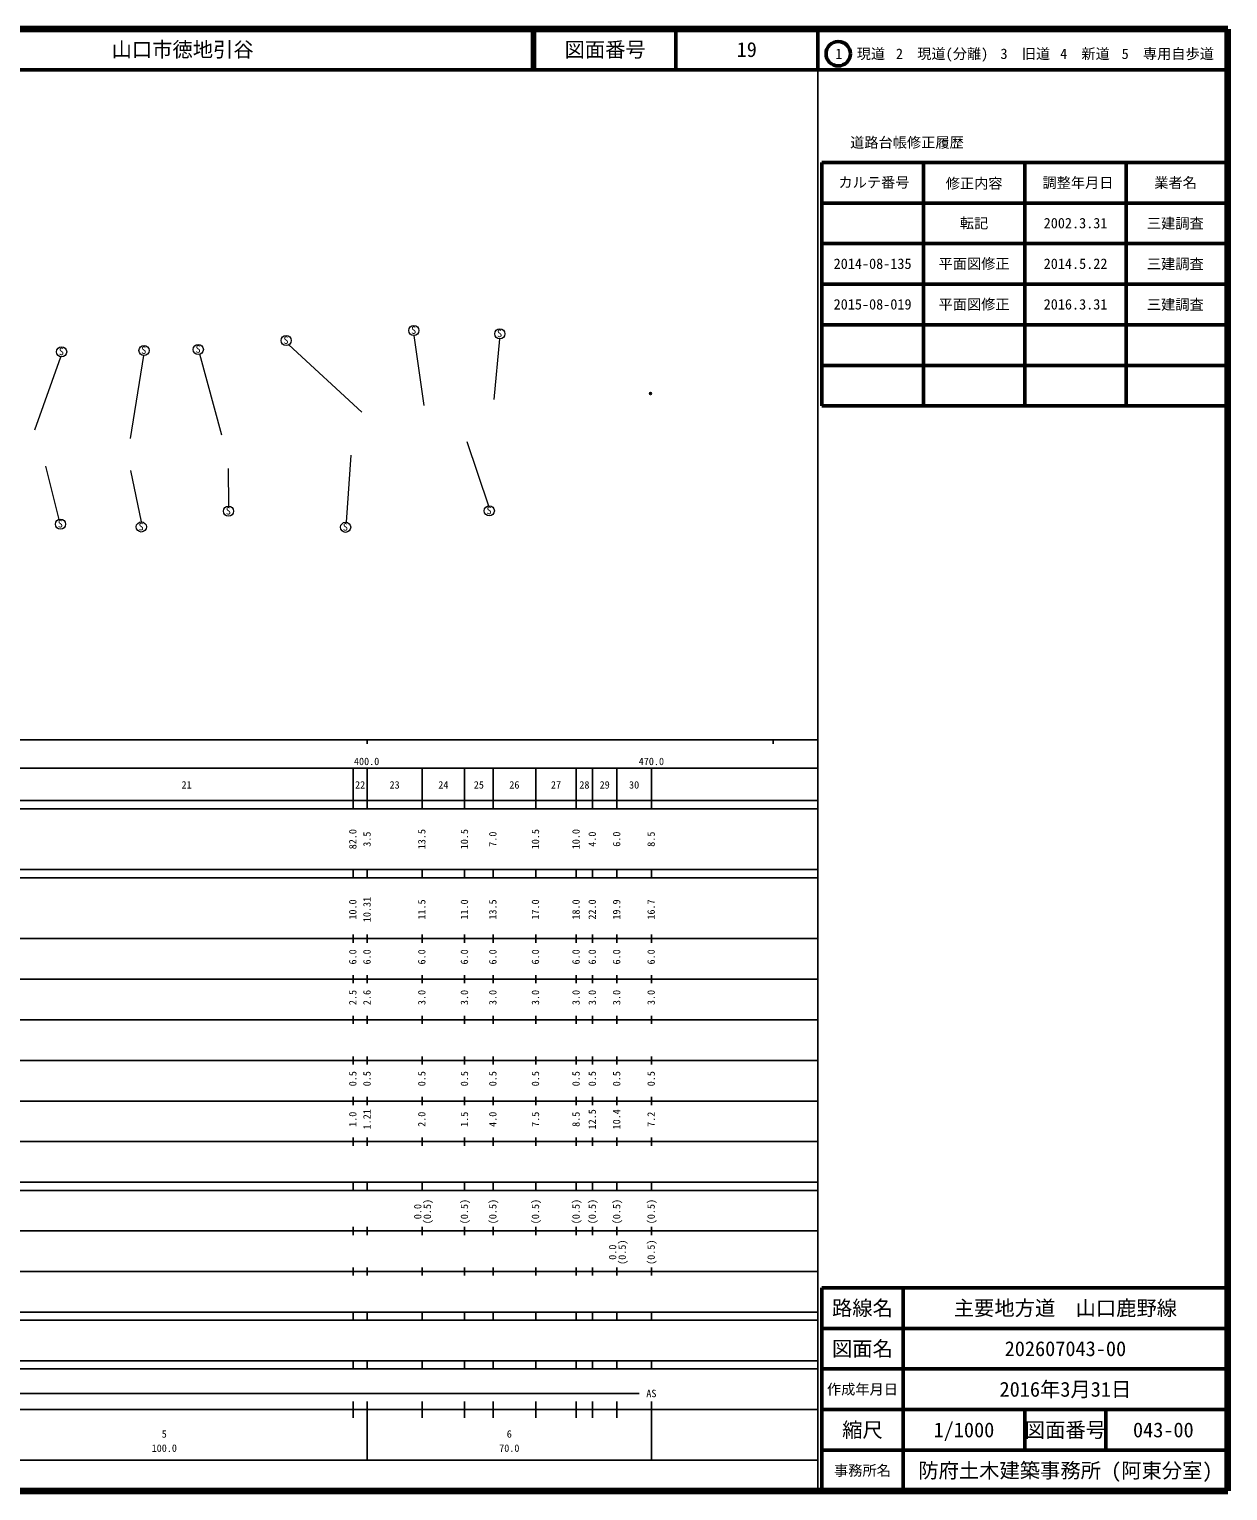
# Model space of a CAD drawing. Units: millimetres on the paper, with parts at other scales. Extents: x 40 to 680, y 20 to 380.
# Drawn here: x 384.7 to 680, y 20 to 380 of the extents above; entities that cross this region are included whole.
import ezdxf
from ezdxf.enums import TextEntityAlignment as Align

# ---------------------------------------------------------------- set-up
doc = ezdxf.new("R2010")
doc.units = ezdxf.units.MM
doc.header["$PDMODE"] = 32
doc.header["$PDSIZE"] = 0.5
for name, color, linetype, lineweight in [('M-BGD', 7, 'Continuous', 13), ('M-TTL', 2, 'Continuous', 140), ('M-TTL-BAND', 7, 'Continuous', 25), ('M-TTL-FRAM', 2, 'Continuous', 50), ('M-TTL-LINE', 7, 'Continuous', 50)]:
    doc.layers.add(name, color=color, linetype=linetype, lineweight=lineweight)
doc.layers.add('M-OTRS', color=6, linetype='Continuous')
doc.layers.add('M-TTL-TXT', color=7, linetype='Continuous')
doc.styles.add('ＭＳ ゴシック', font='')
doc.styles.get('ＭＳ ゴシック').set_extended_font_data('MS Gothic')

msp = doc.modelspace()

# ---------------------------------------------------------------- linework, layer by layer
at = {"layer": 'M-BGD'}
for p, q in [((482.053, 287.316), (479.567, 304.54)), ((499.297, 288.771), (500.663, 303.738)), ((386.089, 281.302), (392.507, 299.298)), ((409.712, 279.208), (412.995, 299.61)), ((432.185, 280.023), (426.754, 299.938)), ((466.634, 285.643), (448.718, 302.278)), ((492.557, 278.47), (497.887, 262.605)), ((463.949, 275.067), (462.804, 258.567)), ((388.704, 272.404), (392.014, 259.278)), ((409.655, 271.297), (412.274, 258.649)), ((433.723, 271.825), (433.783, 262.528))]:
    msp.add_line(p, q, dxfattribs=at)
for centre in [(479.488, 305.787), (500.659, 304.988), (448.029, 303.321), (392.713, 300.531), (413.009, 300.86), (426.383, 301.131), (392.44, 258.103), (433.831, 261.279), (498.075, 261.369), (412.349, 257.401), (462.678, 257.324)]:
    msp.add_circle(centre, 1.25, dxfattribs=at)
at = {"layer": 'M-OTRS'}
msp.add_point((537.797, 290.253), dxfattribs=at)
at = {"layer": 'M-TTL'}
for p, q in [((680, 380), (40, 380)), ((680, 20), (680, 380)), ((40, 20), (680, 20))]:
    msp.add_line(p, q, dxfattribs=at)
at = {"layer": 'M-TTL-BAND'}
for p, q in [((579, 20), (579, 370)), ((40, 205), (579, 205)), ((468, 205), (468, 204)), ((568, 205), (568, 204)), ((68, 198), (579, 198)), ((464.5, 188), (464.5, 198)), ((468, 188), (468, 198)), ((481.5, 188), (481.5, 198)), ((492, 188), (492, 198)), ((499, 188), (499, 198)), ((509.5, 188), (509.5, 198)), ((519.5, 188), (519.5, 198)), ((523.5, 188), (523.5, 198)), ((529.5, 188), (529.5, 198)), ((538, 188), (538, 198)), ((40, 190), (579, 190)), ((40, 188), (579, 188)), ((40, 173), (579, 173)), ((464.5, 171), (464.5, 173)), ((468, 171), (468, 173)), ((481.5, 171), (481.5, 173)), ((492, 171), (492, 173)), ((499, 171), (499, 173)), ((509.5, 171), (509.5, 173)), ((519.5, 171), (519.5, 173)), ((523.5, 171), (523.5, 173)), ((529.5, 171), (529.5, 173)), ((538, 171), (538, 173)), ((40, 171), (579, 171)), ((40, 156), (579, 156)), ((464.5, 155), (464.5, 157)), ((468, 155), (468, 157)), ((481.5, 155), (481.5, 157)), ((492, 155), (492, 157)), ((499, 155), (499, 157)), ((509.5, 155), (509.5, 157)), ((519.5, 155), (519.5, 157)), ((523.5, 155), (523.5, 157)), ((529.5, 155), (529.5, 157)), ((538, 155), (538, 157)), ((46, 146), (579, 146)), ((464.5, 145), (464.5, 147)), ((468, 145), (468, 147)), ((481.5, 145), (481.5, 147)), ((492, 145), (492, 147)), ((499, 145), (499, 147)), ((509.5, 145), (509.5, 147)), ((519.5, 145), (519.5, 147)), ((523.5, 145), (523.5, 147)), ((529.5, 145), (529.5, 147)), ((538, 145), (538, 147)), ((464.5, 135), (464.5, 137)), ((468, 135), (468, 137)), ((481.5, 135), (481.5, 137)), ((492, 135), (492, 137)), ((499, 135), (499, 137)), ((509.5, 135), (509.5, 137)), ((519.5, 135), (519.5, 137)), ((523.5, 135), (523.5, 137)), ((529.5, 135), (529.5, 137)), ((538, 135), (538, 137)), ((52, 136), (579, 136)), ((46, 126), (579, 126)), ((464.5, 125), (464.5, 127)), ((468, 125), (468, 127)), ((481.5, 125), (481.5, 127)), ((492, 125), (492, 127)), ((499, 125), (499, 127)), ((509.5, 125), (509.5, 127)), ((519.5, 125), (519.5, 127)), ((523.5, 125), (523.5, 127)), ((529.5, 125), (529.5, 127)), ((538, 125), (538, 127)), ((52, 116), (579, 116)), ((464.5, 115), (464.5, 117)), ((468, 115), (468, 117)), ((481.5, 115), (481.5, 117)), ((492, 115), (492, 117)), ((499, 115), (499, 117)), ((509.5, 115), (509.5, 117)), ((519.5, 115), (519.5, 117)), ((523.5, 115), (523.5, 117)), ((529.5, 115), (529.5, 117)), ((538, 115), (538, 117)), ((46, 106), (579, 106)), ((464.5, 105), (464.5, 107)), ((468, 105), (468, 107)), ((481.5, 105), (481.5, 107)), ((492, 105), (492, 107)), ((499, 105), (499, 107)), ((509.5, 105), (509.5, 107)), ((519.5, 105), (519.5, 107)), ((523.5, 105), (523.5, 107)), ((529.5, 105), (529.5, 107)), ((538, 105), (538, 107)), ((40, 96), (579, 96)), ((40, 94), (579, 94)), ((464.5, 94), (464.5, 96)), ((468, 94), (468, 96)), ((481.5, 94), (481.5, 96)), ((492, 94), (492, 96)), ((499, 94), (499, 96)), ((509.5, 94), (509.5, 96)), ((519.5, 94), (519.5, 96)), ((523.5, 94), (523.5, 96)), ((529.5, 94), (529.5, 96)), ((538, 94), (538, 96)), ((49, 84), (579, 84)), ((464.5, 83), (464.5, 85)), ((468, 83), (468, 85)), ((481.5, 83), (481.5, 85)), ((492, 83), (492, 85)), ((499, 83), (499, 85)), ((509.5, 83), (509.5, 85)), ((519.5, 83), (519.5, 85)), ((523.5, 83), (523.5, 85)), ((529.5, 83), (529.5, 85)), ((538, 83), (538, 85)), ((40, 74), (579, 74)), ((464.5, 73), (464.5, 75)), ((468, 73), (468, 75)), ((481.5, 73), (481.5, 75)), ((492, 73), (492, 75)), ((499, 73), (499, 75)), ((509.5, 73), (509.5, 75)), ((519.5, 73), (519.5, 75)), ((523.5, 73), (523.5, 75)), ((529.5, 73), (529.5, 75)), ((538, 73), (538, 75)), ((40, 64), (579, 64)), ((40, 62), (579, 62)), ((464.5, 62), (464.5, 64)), ((468, 62), (468, 64)), ((481.5, 62), (481.5, 64)), ((492, 62), (492, 64)), ((499, 62), (499, 64)), ((509.5, 62), (509.5, 64)), ((519.5, 62), (519.5, 64)), ((523.5, 62), (523.5, 64)), ((529.5, 62), (529.5, 64)), ((538, 62), (538, 64)), ((40, 52), (579, 52)), ((464.5, 50), (464.5, 52)), ((468, 50), (468, 52)), ((481.5, 50), (481.5, 52)), ((492, 50), (492, 52)), ((499, 50), (499, 52)), ((509.5, 50), (509.5, 52)), ((519.5, 50), (519.5, 52)), ((523.5, 50), (523.5, 52)), ((529.5, 50), (529.5, 52)), ((538, 50), (538, 52)), ((40, 50), (579, 50)), ((71, 44), (535, 44)), ((40, 40), (579, 40)), ((464.5, 38), (464.5, 42)), ((468, 27.5), (468, 42)), ((481.5, 38), (481.5, 42)), ((492, 38), (492, 42)), ((499, 38), (499, 42)), ((509.5, 38), (509.5, 42)), ((519.5, 38), (519.5, 42)), ((523.5, 38), (523.5, 42)), ((529.5, 38), (529.5, 42)), ((538, 27.5), (538, 42)), ((68, 27.5), (579, 27.5))]:
    msp.add_line(p, q, dxfattribs=at)
at = {"layer": 'M-TTL-FRAM'}
for p, q in [((580, 347.197), (580, 287.197)), ((580, 347.197), (680, 347.197)), ((580, 287.197), (680, 287.197)), ((680, 70), (580, 70)), ((580, 70), (580, 20))]:
    msp.add_line(p, q, dxfattribs=at)
at = {"layer": 'M-TTL-LINE'}
for p, q in [((508.747, 380), (508.747, 370)), ((509.247, 380), (509.247, 370)), ((543.997, 380), (543.997, 370)), ((579, 380), (579, 370)), ((40, 370), (680, 370)), ((605, 347.197), (605, 287.197)), ((630, 347.197), (630, 287.197)), ((655, 347.197), (655, 287.197)), ((580, 337.197), (680, 337.197)), ((580, 327.197), (680, 327.197)), ((580, 317.197), (680, 317.197)), ((580, 307.197), (680, 307.197)), ((580, 297.197), (680, 297.197)), ((600, 70), (600, 20)), ((680, 60), (580, 60)), ((680, 50), (580, 50)), ((680, 40), (580, 40)), ((630, 40), (630, 30)), ((650, 40), (650, 30)), ((680, 30), (580, 30))]:
    msp.add_line(p, q, dxfattribs=at)
msp.add_circle((584.031, 373.958), 3, dxfattribs=at)

# ---------------------------------------------------------------- texts
at = {"layer": 'M-BGD', "style": 'ＭＳ ゴシック'}
for p in [(478.809, 304.414), (499.98, 303.615), (447.351, 301.948), (392.035, 299.157), (412.331, 299.486), (425.704, 299.758), (433.153, 259.905), (497.396, 259.996), (391.761, 256.729), (411.67, 256.027), (461.999, 255.95)]:
    msp.add_text('S', height=1.833, dxfattribs=at).set_placement(p, align=Align.BOTTOM_LEFT)
at = {"layer": 'M-TTL-BAND', "style": 'ＭＳ ゴシック'}
for s, p in [('400.0', (467.844, 198.195)), ('470.0', (538, 198.195)), ('21', (423.5, 192.405)), ('22', (466.25, 192.405)), ('23', (474.75, 192.405)), ('24', (486.75, 192.405)), ('25', (495.5, 192.405)), ('26', (504.25, 192.405)), ('27', (514.5, 192.405)), ('28', (521.5, 192.405)), ('29', (526.5, 192.405)), ('30', (533.75, 192.405)), ('AS', (538, 42.5)), ('5', (418, 32.523)), ('6', (503, 32.523)), ('100.0', (418, 29.033)), ('70.0', (503, 29.033))]:
    msp.add_text(s, height=1.833, dxfattribs=at).set_placement(p, align=Align.BOTTOM_CENTER)
for s, p in [('82.0', (465.893, 180.5)), ('3.5', (469.393, 180.5)), ('13.5', (482.893, 180.5)), ('10.5', (493.393, 180.5)), ('7.0', (500.393, 180.5)), ('10.5', (510.893, 180.5)), ('10.0', (520.893, 180.5)), ('4.0', (524.893, 180.5)), ('6.0', (530.893, 180.5)), ('8.5', (539.393, 180.5)), ('10.31', (469.393, 163.174)), ('10.0', (465.893, 163.174)), ('11.5', (482.893, 163.174)), ('11.0', (493.393, 163.174)), ('13.5', (500.393, 163.174)), ('17.0', (510.893, 163.174)), ('18.0', (520.893, 163.174)), ('22.0', (524.893, 163.174)), ('19.9', (530.893, 163.174)), ('16.7', (539.393, 163.174)), ('6.0', (465.893, 151.5)), ('6.0', (469.393, 151.5)), ('6.0', (482.893, 151.5)), ('6.0', (493.393, 151.5)), ('6.0', (500.393, 151.5)), ('6.0', (510.893, 151.5)), ('6.0', (520.893, 151.5)), ('6.0', (524.893, 151.5)), ('6.0', (530.893, 151.5)), ('6.0', (539.393, 151.5)), ('2.5', (465.893, 141.5)), ('2.6', (469.393, 141.5)), ('3.0', (482.893, 141.5)), ('3.0', (493.393, 141.5)), ('3.0', (500.393, 141.5)), ('3.0', (510.893, 141.5)), ('3.0', (520.893, 141.5)), ('3.0', (524.893, 141.5)), ('3.0', (530.893, 141.5)), ('3.0', (539.393, 141.5)), ('0.5', (465.893, 121.5)), ('0.5', (469.393, 121.5)), ('0.5', (482.893, 121.5)), ('0.5', (493.393, 121.5)), ('0.5', (500.393, 121.5)), ('0.5', (510.893, 121.5)), ('0.5', (520.893, 121.5)), ('0.5', (524.893, 121.5)), ('0.5', (530.893, 121.5)), ('0.5', (539.393, 121.5)), ('1.0', (465.893, 111.5)), ('1.21', (469.393, 111.5)), ('2.0', (482.893, 111.5)), ('1.5', (493.393, 111.5)), ('4.0', (500.393, 111.5)), ('7.5', (510.893, 111.5)), ('8.5', (520.893, 111.5)), ('12.5', (524.893, 111.5)), ('10.4', (530.893, 111.5)), ('7.2', (539.393, 111.5)), ('0.0', (481.893, 88.764)), ('(0.5)', (484.263, 88.764)), ('(0.5)', (493.393, 88.764)), ('(0.5)', (500.393, 88.764)), ('(0.5)', (510.893, 88.764)), ('(0.5)', (520.893, 88.764)), ('(0.5)', (524.893, 88.764)), ('(0.5)', (530.893, 88.764)), ('(0.5)', (539.393, 88.764)), ('0.0', (529.893, 78.764)), ('(0.5)', (532.263, 78.764)), ('(0.5)', (539.393, 78.764))]:
    msp.add_text(s, height=1.833, rotation=90, dxfattribs=at).set_placement(p, align=Align.BOTTOM_CENTER)
at = {"layer": 'M-TTL-TXT', "style": 'ＭＳ ゴシック'}
msp.add_text('山口市徳地引谷', height=3.666, dxfattribs=at).set_placement((405.024, 375), align=Align.MIDDLE_LEFT)
for s, height, p in [('図面番号', 3.666, (526.622, 375)), ('19', 3.666, (561.497, 375)), ('1\u3000現道', 2.566, (589.448, 373.958)), ('2\u3000現道(分離)', 2.566, (609.619, 373.958)), ('3\u3000旧道', 2.566, (630.121, 373.958)), ('4\u3000新道', 2.566, (644.824, 373.958)), ('5\u3000専用自歩道', 2.566, (665.228, 373.958)), ('道路台帳修正履歴', 2.566, (600.968, 352.113)), ('カルテ番号', 2.566, (592.839, 342.277)), ('修正内容', 2.566, (617.509, 342.023)), ('調整年月日', 2.566, (643.089, 342.197)), ('業者名', 2.566, (667.134, 342.197)), ('転記', 2.566, (617.5, 332.245)), ('2002.3.31', 2.566, (642.5, 332.245)), ('三建調査', 2.566, (667.077, 332.189)), ('2014-08-135', 2.566, (592.5, 322.245)), ('平面図修正', 2.566, (617.5, 322.245)), ('2014.5.22', 2.566, (642.5, 322.245)), ('三建調査', 2.566, (667.077, 322.189)), ('2015-08-019', 2.566, (592.5, 312.245)), ('平面図修正', 2.566, (617.5, 312.245)), ('2016.3.31', 2.566, (642.5, 312.245)), ('三建調査', 2.566, (667.077, 312.189)), ('路線名', 3.666, (590, 65)), ('路線名', 3.666, (590, 65)), ('主要地方道\u3000山口鹿野線', 3.666, (640, 65)), ('図面名', 3.666, (590, 55)), ('図面名', 3.666, (590, 55)), ('202607043-00', 3.666, (640, 55)), ('2016年3月31日', 3.666, (640, 45)), ('作成年月日', 2.566, (590, 45)), ('作成年月日', 2.566, (590, 45)), ('縮尺', 3.666, (590, 35)), ('縮尺', 3.666, (590, 35)), ('1/1000', 3.666, (615, 35)), ('図面番号', 3.666, (640, 35)), ('図面番号', 3.666, (640, 35)), ('043-00', 3.666, (664.125, 35)), ('事務所名', 2.566, (590, 25)), ('事務所名', 2.566, (590, 25)), ('防府土木建築事務所 (阿東分室)', 3.666, (640, 25))]:
    msp.add_text(s, height=height, dxfattribs=at).set_placement(p, align=Align.MIDDLE_CENTER)

doc.saveas('drawing.dxf')
